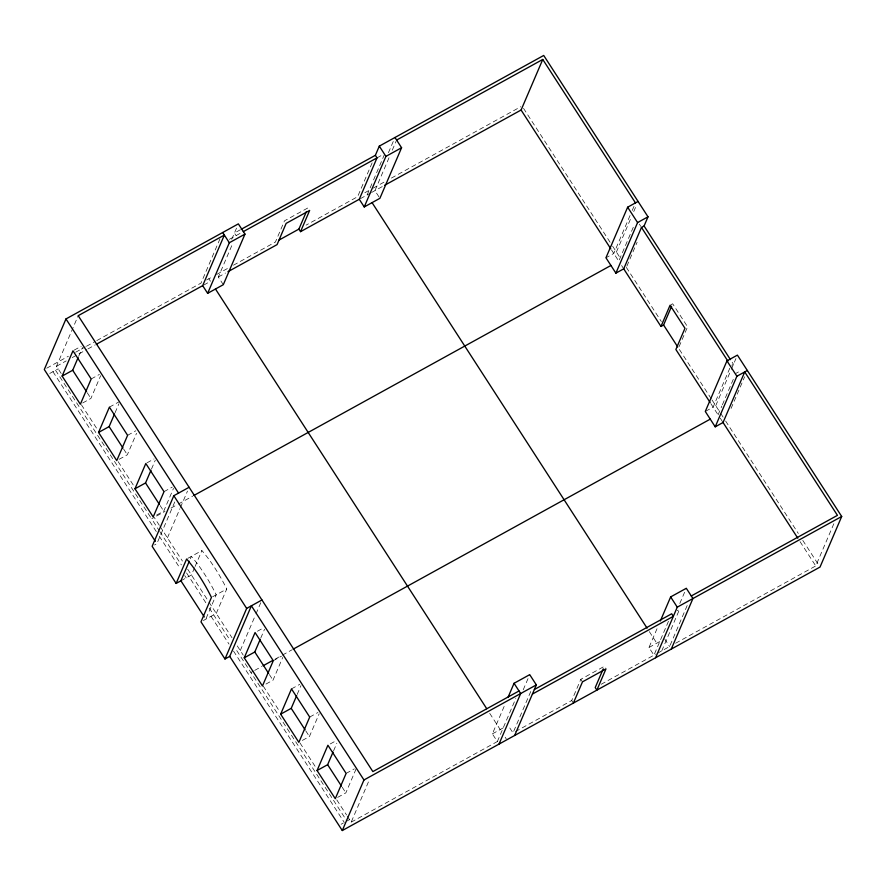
<?xml version="1.0" encoding="UTF-8"?>
<svg xmlns="http://www.w3.org/2000/svg" width="886" height="886" viewBox="0 0 886 886"><rect width="100%" height="100%" fill="white"/><g stroke="black" fill="none" stroke-linecap="round" stroke-linejoin="round"><path stroke-width="0.66" stroke-dasharray="4.43 3.32" d="M61.178 373.46L56.516 366.261L78.201 315.682M78.655 356.349L82.453 347.5M82.697 402.964L90.904 398.434L100.661 375.675M115.08 412.699L118.868 403.85M119.112 459.313L127.329 454.784L136.544 433.287M219.983 238.832L201.022 283.088L96.142 340.933M231.733 239.32L236.883 227.303M223.305 284.694L218.333 277.008L232.852 243.129M151.495 469.048L155.294 460.199M156.7 515.01L163.744 511.133L173.501 488.374M174.752 501.963L156.866 543.683L154.507 544.99M167.432 537.857L179.902 508.774M180.434 507.512L187.489 491.077M190.335 558.822L191.376 556.386A60.912 18.241 61.1 0 1 216.217 594.805L205.751 619.225M194.577 567.671L191.431 575.003L181.973 580.219M195.097 566.453L201.897 550.583A60.912 18.241 61.1 0 1 226.738 589.002L216.273 613.422L203.359 620.532M372.131 162.836L357.612 196.714L306.08 225.144M367.103 194.964L373.017 181.154M373.56 179.902L384.314 154.806M388.456 152.669L393.871 140.032M389.02 157.763L374.933 190.645L379.895 198.32M392.276 150.177L396.064 141.328M240.272 650.557L255.445 615.15M255.988 613.887L260.861 602.502M260.761 638.086L264.549 629.237M265.966 684.058L273.01 680.171L282.756 657.412M297.175 694.436L300.974 685.587M302.381 740.408L309.424 736.521L319.181 713.762M333.601 750.785L336.846 743.199M337.632 797.4L345.85 792.87L356.681 767.575M347.279 816.117L351.188 822.164L369.617 779.171M630.046 215.531L613.788 253.462L605.958 257.782M632.216 210.469L634.387 205.408M616.401 252.023L631.574 216.616M633.745 211.555L636.458 205.242M633.28 227.27L618.76 261.149L611.55 249.996M626.878 266.132L637.089 242.299M351.188 822.164L497.345 741.549L492.372 733.874L504.843 704.791M497.345 741.549L515.774 698.556M523.216 689.829L529.717 674.656M530.747 691.512L513.005 732.91L508.741 726.332M515.397 731.592L571.725 700.527L580.828 679.296L604.318 666.338L605.415 668.044M729.787 368.244L713.119 407.139L705.289 411.458M715.733 405.699L730.784 370.57M731.327 369.307L735.934 358.564M718.081 414.825L721.846 406.043M722.389 404.78L734.217 377.181M731.083 408.424L744.628 376.805M668.465 621.308L653.934 655.186L648.973 647.5L657.102 628.528M679.806 603.455L686.307 588.282M661.764 650.867L679.518 609.457L677.281 610.698M657.29 653.336L669.594 646.547L688.023 603.554M675.641 643.214L815.751 565.933L834.18 522.95M240.449 229.718L234.425 233.04L236.086 235.598M229.374 239.309L242.099 232.287M377.015 157.874L382.608 154.784M74.147 350.147L81.191 346.26M46.714 368.188L68.41 356.227M75.642 352.229L85.289 346.913M86.496 346.249L94.935 341.597M206.615 279.998L212.208 276.919M216.682 274.45L228.666 267.838M233.461 265.191L275.402 242.055L284.506 220.824L307.996 207.867L309.092 209.583M364.844 192.727L368.454 190.734M373.272 188.076L384.159 182.073M391.413 178.075L520.835 106.697M56.516 366.261L66.184 360.923M72.22 357.601L86.717 349.605M87.924 348.94L95.167 344.942M203.791 285.026L210.503 281.327L208.852 278.769M218.333 277.008L225.52 273.043M360.392 198.663L370.459 193.104M371.577 192.495L383.383 185.982M49.749 373.46L58.177 368.82M91.18 378.964L99.398 374.435M109.399 407.139L118.779 401.967M127.606 435.314L135.824 430.784M146.987 462.846L154.031 458.959M164.021 491.664L172.238 487.134M156.589 516.04L165.017 511.399M171.031 508.077L177.045 504.765M178.252 504.101L192.683 496.138M187.799 558.357L201.897 550.583M670.946 304.74L672.684 303.787L687.58 326.834L678.477 348.065L711.259 398.789M212.629 596.776L226.738 589.002M731.736 365.253L733.475 364.29L731.227 360.801M257.416 631.242L263.286 628.008M735.834 373.416L738.437 371.976M250.904 672.485L253.518 671.045M254.714 670.381L261.935 666.405M275.169 659.106L281.183 655.784M282.39 655.119L292.015 649.815M273.287 660.712L281.493 656.183M291.494 688.887L299.712 684.357M309.701 717.062L317.919 712.521M330.256 743.941L336.126 740.696M346.127 773.4L354.334 768.871M492.372 733.874L503.558 727.694M648.973 647.5L661.277 640.711M341.11 824.246L343.247 823.072M349.527 819.605L346.924 821.045L236.008 649.438M601.206 684.269L656.172 653.946M639.349 224.136L640.766 226.329M523.537 108.347L611.905 245.068M612.658 246.23L619.945 257.516M626.336 267.395L661.344 321.563M712.001 399.94L719.986 412.289M720.695 413.385L723.53 417.771M725.656 421.071L798.308 533.461M802.794 540.405L818.52 564.736M621.595 265.534L623.722 268.835M710.882 403.684L717.372 413.729M720.218 418.114L723.054 422.511M800.058 541.645L815.751 565.933M664.633 638.861L669.594 646.547M649.327 631.618L656.803 643.181M580.828 679.296L582.479 681.855M571.725 700.527L573.386 703.085M489.736 713.352L500.202 729.555M505.175 737.23L506.271 738.946M87.26 392.797L90.904 398.434M123.686 449.147L127.329 454.784M160.1 505.496L163.744 511.133M269.366 674.534L273.01 680.171M305.781 730.884L309.424 736.521M342.206 787.233L345.85 792.87M81.423 404.791L97.183 429.167M118.181 461.661L133.93 486.037M159.336 525.343L154.186 517.369L151.584 518.808L159.026 530.337M160.078 526.483L182.438 561.071M187.688 569.2L208.232 600.985M208.963 602.115L232.021 637.787M237.271 645.916L243.218 655.108M263.264 686.141L279.766 711.668M300.022 743L316.524 768.539M336.78 799.87L346.526 814.954M55.563 370.259L150.83 517.645M159.768 531.489L181.375 564.914M186.592 572.976L206.349 603.554M209.273 608.084L230.05 640.213M52.95 371.699L156.268 531.545M159.27 536.174L180.223 568.613M184.72 575.557L186.215 577.882M211.045 616.302L229.02 644.1M233.505 651.044L344.311 822.485"/><path stroke-width="1.33" d="M519.019 690.969L372.862 771.584L78.201 315.682L224.357 235.067L202.672 285.646L207.645 293.332L223.305 284.694L244.979 234.114L238.356 223.87L65.974 318.938L44.3 369.517L155.371 541.368M62.131 376.085L72.973 350.801L91.18 378.964L80.349 404.26L62.131 376.085L72.696 370.259L78.112 357.612M98.556 432.434L109.399 407.139L127.606 435.314L116.764 460.609L98.556 432.434L109.122 426.609L114.538 413.961M207.645 293.332L229.319 242.753L244.979 234.114M134.971 488.784L145.813 463.489L164.021 491.664L153.189 516.959L134.971 488.784L145.537 482.959L150.952 470.311M189.106 487.278L173.822 495.717L152.137 546.297L176.148 583.431L180.91 580.806L189.283 561.27M278.924 240.117L298.892 229.109L306.39 211.621M298.892 229.109L300.542 231.667L309.646 210.436L286.156 223.383L277.063 244.625L227.923 271.725M176.148 583.431L186.614 559.011A60.912 18.241 61.1 0 1 211.444 597.43L200.978 621.85L224.978 658.996L229.707 656.382L251.391 605.803L363.958 779.968L342.284 830.547L229.707 656.382M241.656 229.053L375.365 155.316L379.297 146.135L543.716 55.453L648.009 216.815L644.078 225.985L641.475 227.425L623.722 268.835L615.892 273.143L605.958 257.782L627.642 207.202L638.086 201.443M300.542 231.667L359.273 199.272L377.015 157.874L375.365 155.316M359.273 199.272L364.235 206.959L385.919 156.379L401.579 147.74L394.957 137.496M401.579 147.74L379.895 198.32L364.235 206.959M224.978 658.996L246.662 608.416L261.946 599.977M244.237 657.822L255.068 632.538L273.287 660.712L262.444 685.997L244.237 657.822L254.791 651.996L260.218 639.36M384.59 185.307L521.09 110.03L542.764 59.451L635.472 202.883M280.652 714.171L291.494 688.887L309.701 717.062L298.859 742.346L280.652 714.171L291.217 708.346L296.633 695.698M317.077 770.521L327.909 745.237L346.127 773.4L335.285 798.696L317.077 770.521L327.632 764.696L333.058 752.048M615.892 273.143L637.577 222.574L648.009 216.815M623.722 268.835L660.967 326.458L670.071 305.227L684.978 328.274L675.874 349.505L710.14 402.532M660.967 326.458L663.581 325.018L671.61 306.279M508.099 697.193L514.057 683.294L529.717 674.656L536.34 684.9L514.655 735.48M498.995 744.118L520.68 693.539L514.057 683.294M573.386 703.085L582.479 681.855L605.969 668.897L596.876 690.139L595.215 687.569L603.244 668.841M342.284 830.547L820.026 567.062L841.7 516.483L737.407 355.12L726.963 360.879L705.289 411.458L715.223 426.819L723.054 422.511L744.727 371.932L837.436 515.353L691.279 595.968M715.223 426.819L736.897 376.24L747.341 370.492M660.358 620.942L670.647 596.92L686.307 588.282L692.93 598.526L671.256 649.106M655.596 657.744L677.269 607.165L841.7 516.483M396.607 140.066L542.764 59.451M243.307 231.623L377.015 157.874M96.375 344.266L202.672 285.646M193.89 495.473L610.93 265.468M263.142 665.74L272.766 660.435M293.211 649.15L710.251 419.144M363.958 779.968L536.34 684.9M534.358 689.518L671.688 613.777L673.338 616.335L532.408 694.07M644.078 225.985L730.474 359.65M641.475 227.425L727.86 361.078M627.642 207.202L637.577 222.574M726.963 360.879L736.897 376.24M663.581 325.018L677.735 346.913M521.09 110.03L610.797 248.833M723.054 422.511L797.81 538.179M379.297 146.135L385.919 156.379M670.647 596.92L677.269 607.165M372.065 202.639L647.079 628.141M222.696 232.509L229.319 242.753M215.475 289.013L486.746 708.734M65.974 318.938L178.551 493.103M173.822 495.717L246.662 608.416M72.696 370.259L86.54 391.667M109.122 426.609L122.955 448.017M145.537 482.959L159.38 504.367M254.791 651.996L268.635 673.415M291.217 708.346L305.05 729.765M327.632 764.696L341.475 786.103M180.91 580.806L204.289 616.966"/></g></svg>
